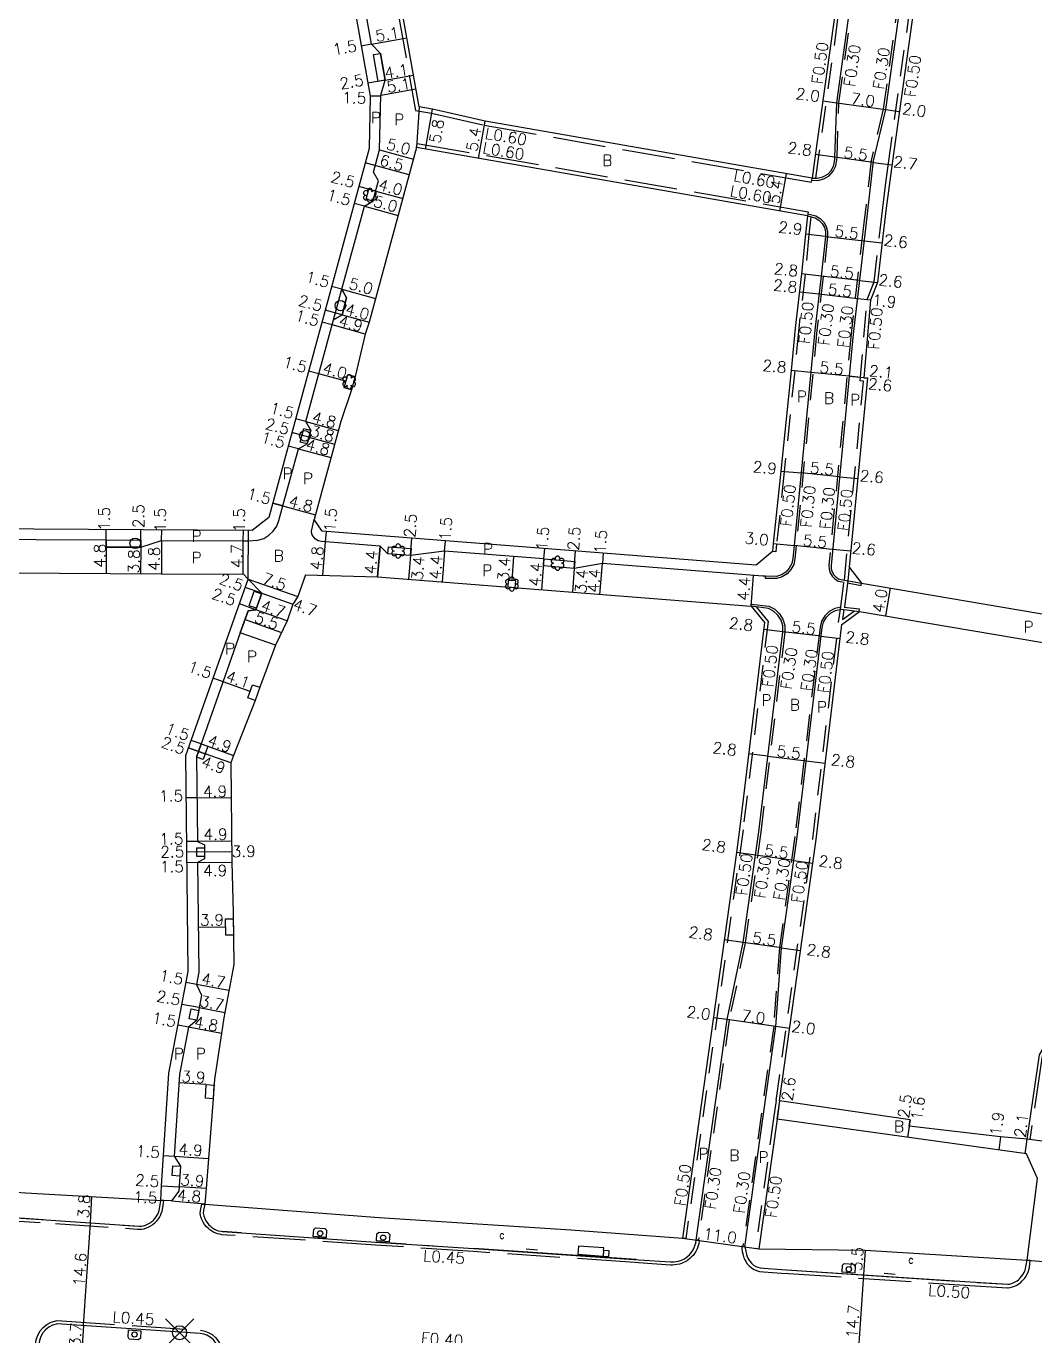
# Model space of a CAD drawing. Header units: metres. Extents: x -1600 to -800, y -108600 to -108000.
# Drawn here: x -1389 to -1245.4, y -108323.1 to -108136.6 of the extents above; entities that cross this region are included whole.
import ezdxf

# ---------------------------------------------------------------- set-up
doc = ezdxf.new("R2010")
doc.units = ezdxf.units.M
doc.header["$LTSCALE"] = 2.5
doc.header["$PDMODE"] = 35
doc.header["$PDSIZE"] = 2
doc.linetypes.add('22320', pattern=[2.5, 1.5, -1])
doc.linetypes.add('22330', pattern=[4, 3, -1])
doc.layers.get('0').update_dxf_attribs({"color": 150, "lineweight": 50})
for name, color, linetype in [('2101000', 7, 'Continuous'), ('2213000', 3, 'Continuous'), ('2227000', 1, 'Continuous'), ('2227100', 7, 'Continuous'), ('2232000', 120, '22320'), ('2233000', 120, '22330'), ('2235000', 4, 'Continuous'), ('2236000', 3, 'Continuous'), ('2236100', 3, 'Continuous'), ('2238000', 3, 'Continuous'), ('2239000', 3, 'Continuous'), ('9107000', 4, 'Continuous'), ('9201100', 215, 'Continuous'), ('9201500', 222, 'Continuous'), ('9202100', 82, 'Continuous'), ('9202200', 82, 'Continuous'), ('9203500', 155, 'Continuous')]:
    doc.layers.add(name, color=color, linetype=linetype)
doc.layers.add('6165200', color=3, linetype='Continuous', lineweight=30)
doc.styles.add('Dm_Anotation', font='txt.shx', dxfattribs={"bigfont": 'pscdm.shx'})

# ---------------------------------------------------------------- blocks, each defined once
blk = doc.blocks.new('223800')
at = {"color": 0, "linetype": 'Continuous'}
blk.add_circle((0, 0), 0.75, dxfattribs=at)
blk = doc.blocks.new('223900')
at = {"linetype": 'Continuous'}
for centre, start, end in [((-0.57735, 0.333333), 30, 270), ((-0.57735, -0.333333), 90, 330), ((0, 0.666667), 330, 210), ((0.57735, 0.333333), 270, 150), ((0.57735, -0.333333), 210, 90), ((0, -0.666667), 150, 30)]:
    blk.add_arc(centre, 0.333333, start, end, dxfattribs=at)

msp = doc.modelspace()

# ---------------------------------------------------------------- linework, layer by layer
at = {"layer": '2101000'}
for points in [[(-1333.08, -108148.09), (-1340.79, -108104.71), (-1329.97, -108102.79), (-1322.5, -108103.8), (-1270.53, -108110.75)], [(-1347.24, -108106.14), (-1340.05, -108146.57), (-1340.2, -108154.01), (-1354.49, -108206.58), (-1356.86, -108208.4), (-1442.36, -108207.88)], [(-1270.53, -108110.75), (-1276.64, -108154.69), (-1277.12, -108158.26)], [(-1259.52, -108111.45), (-1265.74, -108156.18), (-1266.17, -108159.36), (-1266.57, -108162.54), (-1266.95, -108165.73), (-1267.8, -108173.13), (-1268.79, -108175.64), (-1269.75, -108186.66), (-1269.25, -108186.7), (-1271.84, -108213.63), (-1270.08, -108215.93)], [(-1270.08, -108215.93), (-1224.82, -108223.61), (-1220.89, -108220.85), (-1220.54, -108218.91), (-1218.83, -108210.01), (-1215.89, -108194.91), (-1215.35, -108191.93), (-1215.03, -108190.71), (-1214.15, -108186.03), (-1213.21, -108181.35), (-1211.93, -108175.46), (-1210.81, -108170.9), (-1210.25, -108168.84), (-1208.88, -108163.02), (-1207.63, -108157.25), (-1207.08, -108154.91), (-1204.12, -108141.41), (-1203.22, -108137.57), (-1204.1, -108137.37)], [(-1277.12, -108158.26), (-1323.69, -108150.13), (-1331.19, -108148.42), (-1333.08, -108148.09)], [(-1333.44, -108153.91), (-1340.19, -108178.76), (-1340.75, -108180.45), (-1342.19, -108186.48), (-1342.71, -108188.41), (-1344.25, -108192.92), (-1348.03, -108206.86)], [(-1277.78, -108163.62), (-1333.44, -108153.91)], [(-1277.78, -108163.62), (-1278.08, -108166.21), (-1278.63, -108171.89), (-1279.51, -108179.59), (-1280.1, -108185.66), (-1281.58, -108199.95), (-1282.67, -108210.29)], [(-1285.07, -108213.34), (-1346.88, -108208.49), (-1348.03, -108206.86)], [(-1282.67, -108210.29), (-1282.78, -108211.41), (-1285.07, -108213.34)], [(-1369.77, -108214.62), (-1442.48, -108214.18)], [(-1369.77, -108214.62), (-1358.15, -108214.59)], [(-1366.29, -108240.43), (-1357.43, -108215.33), (-1358.15, -108214.59)], [(-1349.27, -108214.75), (-1350.36, -108217.83)], [(-1349.27, -108214.75), (-1339, -108215.03), (-1285.82, -108219.2)], [(-1350.36, -108217.83), (-1351.06, -108218.91), (-1351.89, -108221.26), (-1353.54, -108224.75), (-1355.77, -108230.74), (-1356.43, -108232.63), (-1359.5, -108240.43), (-1359.88, -108241.5), (-1359.73, -108255.64), (-1359.55, -108262.77), (-1359.48, -108270.22)], [(-1285.82, -108219.2), (-1285.81, -108219.2), (-1283.91, -108221.52)], [(-1281.76, -108289.64), (-1277.02, -108255.76), (-1276.54, -108252.39), (-1272.87, -108221.8), (-1270.38, -108219.94)], [(-1270.38, -108219.94), (-1222.1, -108228.12)], [(-1283.91, -108221.52), (-1287.45, -108250.97), (-1287.91, -108254.24), (-1295.59, -108309.15)], [(-1369.76, -108301.7), (-1368.7, -108285.7), (-1365.97, -108271.18), (-1366.29, -108240.43)], [(-1246.51, -108295.08), (-1244.73, -108283.09), (-1242.02, -108278.48), (-1240.53, -108276.89), (-1231.91, -108267.43), (-1230.94, -108266.4)], [(-1359.48, -108270.22), (-1360.9, -108277.8), (-1361.22, -108280.02), (-1362.24, -108286.52), (-1362.42, -108289.32), (-1363.09, -108297.83), (-1363.38, -108302.12)], [(-1246.51, -108295.08), (-1250.28, -108294.75), (-1263.29, -108293.23), (-1263.17, -108292.34), (-1281.76, -108289.64)], [(-1444.07, -108292.7), (-1438.15, -108299.39), (-1413.2, -108301.06), (-1389.15, -108302.7), (-1369.86, -108303.79)], [(-1282.12, -108292.21), (-1284.7, -108310.68)], [(-1246.6, -108297.18), (-1282.12, -108292.21)], [(-1246.49, -108312.29), (-1245.04, -108300.68), (-1246.6, -108297.18)], [(-1369.86, -108303.79), (-1369.76, -108301.7)], [(-1363.38, -108302.12), (-1363.57, -108304.35)], [(-1363.57, -108304.35), (-1338.75, -108306.21), (-1311.48, -108307.99), (-1295.59, -108309.15)], [(-1284.7, -108310.68), (-1269.57, -108310.87), (-1246.49, -108312.29)]]:
    msp.add_lwpolyline(points, dxfattribs=at)
at = {"layer": '2213000'}
for points in [[(-1277.12, -108158.26), (-1276.34, -108158.28), (-1275.58, -108158.08), (-1274.9, -108157.68), (-1274.37, -108157.1), (-1274.02, -108156.4), (-1273.88, -108155.62), (-1273.87, -108155.28), (-1273.62, -108147.51), (-1268.88, -108113.46), (-1268.82, -108112.99), (-1268.82, -108112.47), (-1268.95, -108111.97), (-1269.21, -108111.52), (-1269.57, -108111.15), (-1270.02, -108110.88), (-1270.53, -108110.75)], [(-1259.52, -108111.45), (-1260.03, -108111.42), (-1260.53, -108111.53), (-1260.98, -108111.76), (-1261.35, -108112.11), (-1261.62, -108112.55), (-1261.76, -108113.04), (-1261.88, -108113.91), (-1266.69, -108148.47), (-1268.42, -108155.81), (-1269.54, -108165.43), (-1271.26, -108180.47), (-1274.43, -108213.38), (-1274.42, -108213.86), (-1274.28, -108214.32), (-1274.04, -108214.74), (-1273.7, -108215.08), (-1273.29, -108215.33), (-1270.08, -108215.93)], [(-1407.71, -108209.59), (-1377.63, -108209.77), (-1377.64, -108210.77), (-1372.71, -108210.8), (-1369.74, -108209.82), (-1358.12, -108209.89), (-1357.4, -108209.89), (-1356.03, -108209.81), (-1355.21, -108209.54), (-1354.47, -108209.09), (-1353.84, -108208.5), (-1353.36, -108207.78), (-1353.04, -108206.98), (-1352.48, -108204.91), (-1350.27, -108196.78), (-1349.04, -108196.08), (-1348.52, -108194.15), (-1349.22, -108192.92), (-1345.28, -108178.41), (-1344.05, -108177.71), (-1343.4, -108175.3), (-1344.1, -108174.07), (-1340.88, -108162.24), (-1339.66, -108161.54), (-1338.87, -108158.64), (-1339.57, -108157.41), (-1338.71, -108154.23), (-1338.55, -108146.46), (-1337.92, -108144.31), (-1338.59, -108140.49), (-1339.84, -108139.19), (-1342.12, -108126.35)], [(-1277.78, -108163.62), (-1276.7, -108163.9), (-1276.14, -108164.24), (-1275.69, -108164.7), (-1275.38, -108165.27), (-1275.21, -108165.89), (-1275.21, -108166.54), (-1275.85, -108172.21), (-1276.73, -108179.89), (-1279.69, -108210.57), (-1279.86, -108212.42), (-1280.03, -108213.14), (-1280.37, -108213.8), (-1280.88, -108214.34), (-1281.5, -108214.74), (-1282.21, -108214.97), (-1283.74, -108214.93), (-1284.13, -108214.92), (-1306.98, -108213.12), (-1310.98, -108213.81), (-1315.38, -108213.47), (-1315.3, -108212.47), (-1329.45, -108211.36), (-1334.3, -108211.98), (-1337.54, -108211.73), (-1338.65, -108210.64), (-1347, -108209.99), (-1347.44, -108209.89), (-1347.83, -108209.66), (-1348.13, -108209.34), (-1348.34, -108208.94), (-1348.41, -108208.5), (-1348.03, -108206.86)], [(-1357.43, -108215.33), (-1355.49, -108217.34), (-1356.32, -108219.7), (-1357.43, -108219.84), (-1358.54, -108222.98), (-1364.79, -108240.68), (-1364.66, -108252.69), (-1363.66, -108253.18), (-1363.63, -108255.18), (-1364.63, -108255.69), (-1364.46, -108271.31), (-1364.79, -108273.07), (-1364.06, -108274.57), (-1364.73, -108278.12), (-1365.94, -108279.14), (-1367.21, -108285.89), (-1367.98, -108297.5), (-1367.07, -108298.93), (-1367.31, -108302.5), (-1368.33, -108303.86), (-1369.86, -108303.79)], [(-1293.61, -108309.43), (-1289.22, -108278.05), (-1286.93, -108267.06), (-1285.19, -108254.62), (-1284.73, -108251.32), (-1281.3, -108222.83), (-1281.31, -108221.99), (-1281.55, -108221.18), (-1281.99, -108220.47), (-1282.6, -108219.89), (-1283.35, -108219.5), (-1285.82, -108219.2)], [(-1286.68, -108310.4), (-1282.29, -108279.02), (-1281.48, -108267.82), (-1279.74, -108255.38), (-1279.27, -108252.03), (-1275.69, -108222.25), (-1275.49, -108221.47), (-1275.08, -108220.76), (-1274.5, -108220.19), (-1273.79, -108219.8), (-1273, -108219.61), (-1270.38, -108219.94)], [(-1414.44, -108304.67), (-1384.83, -108306.67), (-1372.94, -108307.45), (-1372.6, -108307.44), (-1372.32, -108307.4), (-1372.05, -108307.32), (-1371.74, -108307.17), (-1371.59, -108307.1), (-1371.3, -108306.92), (-1371.15, -108306.8), (-1371, -108306.68), (-1370.86, -108306.55), (-1370.69, -108306.37), (-1370.5, -108306.12), (-1370.37, -108305.91), (-1370.29, -108305.75), (-1370.2, -108305.53), (-1370.09, -108305.22), (-1369.99, -108304.71), (-1369.86, -108303.79)], [(-1363.57, -108304.35), (-1363.77, -108305.22), (-1363.81, -108305.62), (-1363.72, -108306.01), (-1363.61, -108306.36), (-1363.45, -108306.68), (-1363.27, -108306.95), (-1363.02, -108307.28), (-1362.85, -108307.43), (-1362.63, -108307.61), (-1362.38, -108307.79), (-1362.14, -108307.93), (-1361.68, -108308.11), (-1361.29, -108308.19), (-1361.08, -108308.24), (-1339.27, -108309.72), (-1325.31, -108310.64), (-1301.8, -108312.24), (-1297.29, -108312.56), (-1297.03, -108312.56), (-1296.74, -108312.55), (-1296.47, -108312.51), (-1296.13, -108312.44), (-1295.88, -108312.36), (-1295.62, -108312.26), (-1295.41, -108312.15), (-1295.12, -108311.97), (-1294.83, -108311.74), (-1294.59, -108311.53), (-1294.42, -108311.34), (-1294.23, -108311.1), (-1294.07, -108310.85), (-1293.9, -108310.51), (-1293.75, -108310.12), (-1293.69, -108309.87), (-1293.61, -108309.43)], [(-1286.68, -108310.4), (-1286.57, -108311.04), (-1286.45, -108311.48), (-1286.35, -108311.8), (-1286.25, -108312.03), (-1286.12, -108312.25), (-1285.96, -108312.5), (-1285.73, -108312.75), (-1285.46, -108312.99), (-1285.14, -108313.18), (-1284.85, -108313.31), (-1284.51, -108313.4), (-1284, -108313.45), (-1281.46, -108313.63), (-1255.37, -108315.36), (-1249.23, -108315.74), (-1249.02, -108315.7), (-1248.75, -108315.63), (-1248.5, -108315.54), (-1248.3, -108315.45), (-1248.11, -108315.34), (-1247.93, -108315.22), (-1247.74, -108315.08), (-1247.6, -108314.95), (-1247.43, -108314.78), (-1247.24, -108314.54), (-1247.08, -108314.3), (-1246.94, -108314.05), (-1246.8, -108313.72), (-1246.75, -108313.53), (-1246.68, -108313.27), (-1246.49, -108312.29)], [(-1361.57, -108326.54), (-1361.52, -108325.73), (-1361.59, -108325.16), (-1361.75, -108324.62), (-1362.02, -108324.1), (-1362.38, -108323.65), (-1362.82, -108323.27), (-1363.3, -108322.99), (-1363.72, -108322.83), (-1364.26, -108322.72), (-1383.97, -108321.39), (-1384.56, -108321.37), (-1385.29, -108321.56), (-1385.83, -108321.84), (-1386.28, -108322.2), (-1386.66, -108322.64), (-1386.95, -108323.15), (-1387.15, -108323.73), (-1387.28, -108324.83), (-1387.16, -108326.21)]]:
    msp.add_lwpolyline(points, dxfattribs=at)
at = {"layer": '2227000'}
for points in [[(-1386.63, -108306.54), (-1392.64, -108306.14)], [(-1375.28, -108307.3), (-1373.15, -108307.44)], [(-1358.39, -108308.43), (-1361.08, -108308.24)], [(-1354.15, -108308.71), (-1352.88, -108308.8)], [(-1346.33, -108309.24), (-1348.16, -108309.12)], [(-1334.91, -108310.01), (-1339.17, -108309.72)], [(-1332.28, -108310.18), (-1331.02, -108310.27)], [(-1302.17, -108312.22), (-1325.31, -108310.64)], [(-1281.46, -108313.63), (-1256.54, -108315.28)], [(-1253.56, -108315.47), (-1249.23, -108315.74)], [(-1364.26, -108322.72), (-1383.97, -108321.39)]]:
    msp.add_lwpolyline(points, dxfattribs=at)
at = {"layer": '2227100'}
msp.add_point((-1367.18, -108322.63, 4.35), dxfattribs=at)
at = {"layer": '2232000'}
for points in [[(-1277.17, -108158.56), (-1276.3, -108158.58), (-1275.46, -108158.36), (-1274.71, -108157.91), (-1274.12, -108157.27), (-1273.73, -108156.49), (-1273.58, -108155.66), (-1273.57, -108155.29), (-1273.32, -108147.53), (-1268.59, -108113.5), (-1268.52, -108113.02), (-1268.52, -108112.44), (-1268.67, -108111.85), (-1268.96, -108111.33), (-1269.39, -108110.91), (-1269.91, -108110.6), (-1270.49, -108110.45)], [(-1270.04, -108110.88), (-1276.14, -108154.75), (-1276.62, -108158.27)], [(-1282.25, -108289.57), (-1277.04, -108252.32), (-1273.34, -108221.52), (-1273.08, -108219.63), (-1272.52, -108215.47), (-1269.79, -108187.15), (-1270.29, -108187.11), (-1269.29, -108175.52), (-1268.29, -108173.01), (-1267.45, -108165.67), (-1267.07, -108162.48), (-1266.67, -108159.29), (-1266.24, -108156.11), (-1260.02, -108111.42)], [(-1259.46, -108111.16), (-1260.05, -108111.12), (-1260.63, -108111.24), (-1261.16, -108111.52), (-1261.59, -108111.92), (-1261.9, -108112.43), (-1262.05, -108112.98), (-1262.18, -108113.87), (-1266.98, -108148.41), (-1268.71, -108155.76), (-1269.83, -108165.4), (-1271.56, -108180.43), (-1274.73, -108213.35), (-1274.71, -108213.91), (-1274.56, -108214.44), (-1274.28, -108214.92), (-1273.89, -108215.32), (-1273.4, -108215.61), (-1272.56, -108215.77)], [(-1277.73, -108163.33), (-1276.58, -108163.62), (-1275.96, -108164), (-1275.45, -108164.52), (-1275.1, -108165.15), (-1274.91, -108165.85), (-1274.91, -108166.55), (-1275.55, -108172.24), (-1276.43, -108179.92), (-1279.39, -108210.6), (-1279.57, -108212.47), (-1279.74, -108213.25), (-1280.13, -108213.97), (-1280.68, -108214.58), (-1281.37, -108215.02), (-1282.16, -108215.27), (-1283.75, -108215.23), (-1283.74, -108214.93)], [(-1277.29, -108163.75), (-1277.58, -108166.26), (-1278.13, -108171.94), (-1279.02, -108179.65), (-1279.6, -108185.71), (-1281.08, -108200.01), (-1282.17, -108210.34)], [(-1282.17, -108210.34), (-1282.28, -108211.46), (-1282.78, -108211.41)], [(-1271.84, -108213.63), (-1272.03, -108215.57), (-1272.58, -108219.66), (-1272.77, -108221.1)], [(-1272.07, -108215.87), (-1270.14, -108216.23), (-1270.08, -108215.93)], [(-1285.81, -108219.2), (-1285.79, -108218.9), (-1283.26, -108219.21), (-1282.43, -108219.64), (-1281.75, -108220.27), (-1281.27, -108221.06), (-1281.01, -108221.94), (-1281, -108222.84), (-1284.43, -108251.36), (-1286.63, -108267.11), (-1288.93, -108278.11), (-1293.31, -108309.47), (-1293.61, -108309.43)], [(-1273.04, -108219.31), (-1273.9, -108219.52), (-1274.68, -108219.95), (-1275.32, -108220.58), (-1275.77, -108221.35), (-1275.99, -108222.22), (-1279.57, -108251.99), (-1281.78, -108267.79), (-1282.59, -108278.99), (-1286.98, -108310.36), (-1286.68, -108310.4)], [(-1285.09, -108219.29), (-1283.39, -108221.37)], [(-1272.77, -108221.1), (-1271.1, -108219.85)], [(-1270.4, -108219.94), (-1270.35, -108219.64), (-1272.54, -108219.36)], [(-1283.39, -108221.37), (-1286.96, -108251.03), (-1295.1, -108309.22), (-1295.59, -108309.15)], [(-1282.25, -108289.57), (-1282.61, -108292.15)], [(-1281.76, -108289.64), (-1282.12, -108292.21)], [(-1282.61, -108292.15), (-1285.19, -108310.61), (-1284.7, -108310.68)], [(-1306.81, -108310.94), (-1306.78, -108310.53), (-1310.38, -108310.29), (-1310.46, -108311.47), (-1306.86, -108311.72)]]:
    msp.add_lwpolyline(points, dxfattribs=at)
at = {"layer": '2233000'}
for points in [[(-1270.53, -108110.75), (-1270.45, -108110.15), (-1322.42, -108103.21), (-1329.99, -108102.18), (-1341.48, -108104.22), (-1333.6, -108148.61), (-1331.3, -108149.01), (-1323.81, -108150.72), (-1277.22, -108158.85), (-1277.12, -108158.26)], [(-1333.44, -108153.91), (-1333.34, -108153.32), (-1277.68, -108163.03), (-1277.78, -108163.62)], [(-1230.94, -108266.4), (-1230.65, -108266.67), (-1231.62, -108267.71), (-1240.23, -108277.16), (-1241.7, -108278.72), (-1244.35, -108283.22), (-1246.12, -108295.13), (-1246.51, -108295.08)], [(-1414.47, -108305.1), (-1384.86, -108307.1), (-1373.18, -108307.87), (-1372.56, -108307.87), (-1372.22, -108307.82), (-1371.9, -108307.72), (-1371.55, -108307.56), (-1371.38, -108307.47), (-1371.06, -108307.27), (-1370.88, -108307.14), (-1370.72, -108307), (-1370.56, -108306.85), (-1370.36, -108306.65), (-1370.15, -108306.37), (-1370, -108306.13), (-1369.89, -108305.93), (-1369.79, -108305.67), (-1369.67, -108305.33), (-1369.56, -108304.78), (-1369.44, -108303.81), (-1369.86, -108303.79)], [(-1293.31, -108309.47), (-1293.18, -108309.49), (-1293.27, -108309.98), (-1293.33, -108310.25), (-1293.5, -108310.69), (-1293.69, -108311.06), (-1293.87, -108311.35), (-1294.08, -108311.62), (-1294.29, -108311.84), (-1294.55, -108312.08), (-1294.87, -108312.33), (-1295.2, -108312.53), (-1295.44, -108312.65), (-1295.73, -108312.77), (-1296.02, -108312.86), (-1296.39, -108312.94), (-1296.7, -108312.98), (-1297.02, -108312.99), (-1297.3, -108312.99), (-1301.83, -108312.67), (-1303.05, -108312.59), (-1325.34, -108311.08), (-1339.3, -108310.15), (-1360.47, -108308.72), (-1361.15, -108308.68), (-1361.39, -108308.62), (-1361.81, -108308.53), (-1362.34, -108308.32), (-1362.61, -108308.15), (-1362.9, -108307.96), (-1363.14, -108307.76), (-1363.34, -108307.57), (-1363.63, -108307.21), (-1363.83, -108306.89), (-1364.01, -108306.52), (-1364.14, -108306.12), (-1364.24, -108305.68), (-1364.21, -108305.23), (-1364, -108304.32), (-1363.57, -108304.35)], [(-1286.98, -108310.36), (-1287.16, -108310.33), (-1287.07, -108311.07), (-1286.94, -108311.59), (-1286.82, -108311.98), (-1286.69, -108312.26), (-1286.55, -108312.51), (-1286.36, -108312.81), (-1286.09, -108313.11), (-1285.76, -108313.4), (-1285.37, -108313.63), (-1285.02, -108313.79), (-1284.6, -108313.9), (-1284.04, -108313.95), (-1281.5, -108314.14), (-1280.49, -108314.2), (-1255.4, -108315.86), (-1249.29, -108316.24), (-1249.2, -108316.25), (-1248.91, -108316.19), (-1248.61, -108316.12), (-1248.31, -108316.01), (-1248.06, -108315.9), (-1247.84, -108315.77), (-1247.64, -108315.63), (-1247.42, -108315.47), (-1247.25, -108315.31), (-1247.05, -108315.11), (-1246.83, -108314.84), (-1246.65, -108314.56), (-1246.49, -108314.28), (-1246.32, -108313.89), (-1246.26, -108313.66), (-1246.18, -108313.35), (-1246.06, -108312.33)], [(-1246.06, -108312.33), (-1246.49, -108312.29)], [(-1387.76, -108326.17), (-1387.76, -108326.17), (-1387.73, -108324.78), (-1387.59, -108323.62), (-1387.37, -108322.96), (-1387.03, -108322.38), (-1386.59, -108321.87), (-1386.08, -108321.46), (-1385.46, -108321.14), (-1384.61, -108320.91), (-1383.94, -108320.94), (-1364.23, -108322.27), (-1363.59, -108322.4), (-1363.11, -108322.58), (-1362.56, -108322.9), (-1362.05, -108323.34), (-1361.64, -108323.86), (-1361.33, -108324.45), (-1361.14, -108325.07), (-1361.07, -108325.72), (-1361.12, -108326.56), (-1361.57, -108326.54)]]:
    msp.add_lwpolyline(points, dxfattribs=at)
at = {"layer": '2235000'}
msp.add_lwpolyline([(-1306.03, -108310.99), (-1306.81, -108310.94), (-1306.86, -108311.72), (-1306.08, -108311.77)], close=True, dxfattribs=at)
at = {"layer": '2236000'}
for points in [[(-1340.23, -108159.83), (-1339.26, -108160.09), (-1339.66, -108161.54), (-1340.62, -108161.27)], [(-1345.28, -108178.41), (-1344.1, -108174.07), (-1343.4, -108175.3), (-1344.05, -108177.71)], [(-1343.25, -108186.19), (-1342.19, -108186.48), (-1342.71, -108188.41), (-1343.77, -108188.12)], [(-1349.48, -108193.89), (-1348.52, -108194.15), (-1349.04, -108196.08), (-1350.01, -108195.82)], [(-1334.23, -108210.99), (-1334.3, -108211.98), (-1337.54, -108211.73), (-1337.46, -108210.73)], [(-1310.91, -108212.82), (-1310.98, -108213.81), (-1315.38, -108213.47), (-1315.3, -108212.47)], [(-1356.25, -108219.49), (-1357.29, -108219.13), (-1356.55, -108217.05), (-1355.52, -108217.42)], [(-1319.35, -108215.56), (-1319.43, -108216.56), (-1320.42, -108216.48), (-1320.34, -108215.49)], [(-1356.8, -108230.38), (-1355.77, -108230.74), (-1356.43, -108232.63), (-1357.47, -108232.26)], [(-1363.85, -108241.02), (-1364.79, -108240.68), (-1364.12, -108238.8), (-1363.18, -108239.13)], [(-1364.75, -108253.62), (-1363.65, -108253.61), (-1363.64, -108254.81), (-1364.74, -108254.82)], [(-1360.64, -108263.7), (-1359.54, -108263.69), (-1359.52, -108266.03), (-1360.62, -108266.04)], [(-1365.55, -108276.54), (-1364.47, -108276.74), (-1364.73, -108278.12), (-1365.81, -108277.92)], [(-1363.39, -108287.31), (-1362.3, -108287.38), (-1362.42, -108289.32), (-1363.52, -108289.24)], [(-1368.17, -108298.85), (-1367.07, -108298.93), (-1367.17, -108300.32), (-1368.26, -108300.25)], [(-1348.15, -108308.94), (-1348.08, -108307.92), (-1347.82, -108307.71), (-1346.5, -108307.8), (-1346.26, -108308.04), (-1346.32, -108309.06)], [(-1339.15, -108309.55), (-1339.08, -108308.56), (-1338.82, -108308.31), (-1337.52, -108308.37), (-1337.27, -108308.65), (-1337.34, -108309.67)], [(-1272.86, -108314.01), (-1272.8, -108313.03), (-1272.54, -108312.79), (-1271.19, -108312.88), (-1270.97, -108313.18), (-1271.04, -108314.13)], [(-1372.69, -108322.36), (-1372.76, -108323.4), (-1373.03, -108323.62), (-1374.35, -108323.53), (-1374.53, -108323.28), (-1374.46, -108322.24)]]:
    msp.add_lwpolyline(points, close=True, dxfattribs=at)
at = {"layer": '2236100'}
for points in [[(-1339.58, -108140.67), (-1338.59, -108140.49), (-1337.92, -108144.31), (-1338.9, -108144.49)], [(-1377.64, -108210.77), (-1377.63, -108209.77), (-1372.7, -108209.8), (-1372.71, -108210.8)]]:
    msp.add_lwpolyline(points, close=True, dxfattribs=at)
at = {"layer": '6165200'}
for points in [[(-1317.82, -108310.7), (-1316.2, -108310.81)], [(-1266.86, -108314.17), (-1265.29, -108314.28)]]:
    msp.add_lwpolyline(points, dxfattribs=at)
at = {"layer": '9107000'}
for points in [[(-1414.44, -108304.67), (-1384.83, -108306.67), (-1372.94, -108307.45), (-1372.6, -108307.44), (-1372.32, -108307.4), (-1372.05, -108307.32), (-1371.74, -108307.17), (-1371.59, -108307.1), (-1371.3, -108306.92), (-1371.15, -108306.8), (-1371, -108306.68), (-1370.86, -108306.55), (-1370.69, -108306.37), (-1370.5, -108306.12), (-1370.37, -108305.91), (-1370.29, -108305.75), (-1370.2, -108305.53), (-1370.09, -108305.22), (-1369.99, -108304.71), (-1369.86, -108303.79)], [(-1363.57, -108304.35), (-1363.77, -108305.22), (-1363.81, -108305.62), (-1363.72, -108306.01), (-1363.61, -108306.36), (-1363.45, -108306.68), (-1363.27, -108306.95), (-1363.02, -108307.28), (-1362.85, -108307.43), (-1362.63, -108307.61), (-1362.38, -108307.79), (-1362.14, -108307.93), (-1361.68, -108308.11), (-1361.29, -108308.19), (-1361.08, -108308.24), (-1339.27, -108309.72), (-1325.31, -108310.64), (-1301.8, -108312.24), (-1297.29, -108312.56), (-1297.03, -108312.56), (-1296.74, -108312.55), (-1296.47, -108312.51), (-1296.13, -108312.44), (-1295.88, -108312.36), (-1295.62, -108312.26), (-1295.41, -108312.15), (-1295.12, -108311.97), (-1294.83, -108311.74), (-1294.59, -108311.53), (-1294.42, -108311.34), (-1294.23, -108311.1), (-1294.07, -108310.85), (-1293.9, -108310.51), (-1293.75, -108310.12), (-1293.69, -108309.87), (-1293.61, -108309.43)], [(-1286.68, -108310.4), (-1286.57, -108311.04), (-1286.45, -108311.48), (-1286.35, -108311.8), (-1286.25, -108312.03), (-1286.12, -108312.25), (-1285.96, -108312.5), (-1285.73, -108312.75), (-1285.46, -108312.99), (-1285.14, -108313.18), (-1284.85, -108313.31), (-1284.51, -108313.4), (-1284, -108313.45), (-1281.46, -108313.63), (-1255.37, -108315.36), (-1249.23, -108315.74), (-1249.02, -108315.7), (-1248.75, -108315.63), (-1248.5, -108315.54), (-1248.3, -108315.45), (-1248.11, -108315.34), (-1247.93, -108315.22), (-1247.74, -108315.08), (-1247.6, -108314.95), (-1247.43, -108314.78), (-1247.24, -108314.54), (-1247.08, -108314.3), (-1246.94, -108314.05), (-1246.8, -108313.72), (-1246.75, -108313.53), (-1246.68, -108313.27), (-1246.49, -108312.29)], [(-1361.57, -108326.54), (-1361.52, -108325.73), (-1361.59, -108325.16), (-1361.75, -108324.62), (-1362.02, -108324.1), (-1362.38, -108323.65), (-1362.82, -108323.27), (-1363.3, -108322.99), (-1363.72, -108322.83), (-1364.26, -108322.72), (-1383.97, -108321.39), (-1384.56, -108321.37), (-1385.29, -108321.56), (-1385.83, -108321.84), (-1386.28, -108322.2), (-1386.66, -108322.64), (-1386.95, -108323.15), (-1387.15, -108323.73), (-1387.28, -108324.83), (-1387.16, -108326.21)]]:
    msp.add_lwpolyline(points, dxfattribs=at)
at = {"layer": '9201100'}
for points in [[(-1339.84, -108139.19), (-1334.82, -108138.3)], [(-1339.84, -108139.19), (-1341.32, -108139.46)], [(-1337.92, -108144.31), (-1340.38, -108144.75)], [(-1337.92, -108144.31), (-1333.88, -108143.59)], [(-1338.55, -108146.46), (-1333.53, -108145.56)], [(-1338.55, -108146.6), (-1340.05, -108146.57)], [(-1275.6, -108147.23), (-1273.62, -108147.51)], [(-1273.62, -108147.51), (-1266.69, -108148.47)], [(-1332.18, -108154.13), (-1331.19, -108148.42)], [(-1266.69, -108148.47), (-1264.71, -108148.75)], [(-1324.62, -108155.45), (-1323.69, -108150.13)], [(-1338.71, -108154.23), (-1333.88, -108155.54)], [(-1273.89, -108155.27), (-1276.67, -108154.9)], [(-1268.44, -108156.01), (-1273.89, -108155.27)], [(-1334.49, -108157.79), (-1340.77, -108156.08)], [(-1268.44, -108156.01), (-1265.77, -108156.37)], [(-1281.7, -108162.94), (-1280.78, -108157.62)], [(-1339.26, -108160.09), (-1341.68, -108159.43)], [(-1339.26, -108160.09), (-1335.4, -108161.14)], [(-1340.88, -108162.24), (-1342.33, -108161.85)], [(-1340.88, -108162.24), (-1336.06, -108163.55)], [(-1275.2, -108166.54), (-1278.08, -108166.21)], [(-1275.2, -108166.54), (-1269.73, -108167.16)], [(-1269.73, -108167.16), (-1267.15, -108167.46)], [(-1275.85, -108172.21), (-1278.63, -108171.89)], [(-1270.38, -108172.84), (-1275.85, -108172.21)], [(-1344.1, -108174.07), (-1345.55, -108173.68)], [(-1344.1, -108174.07), (-1339.27, -108175.38)], [(-1270.38, -108172.84), (-1267.8, -108173.13)], [(-1276.15, -108174.79), (-1278.93, -108174.48)], [(-1270.68, -108175.42), (-1276.15, -108174.79)], [(-1268.79, -108175.64), (-1270.68, -108175.42)], [(-1344.05, -108177.71), (-1346.46, -108177.06)], [(-1344.05, -108177.71), (-1340.19, -108178.76)], [(-1345.48, -108179.16), (-1346.93, -108178.77)], [(-1340.75, -108180.45), (-1345.48, -108179.16)], [(-1347.37, -108186.11), (-1348.82, -108185.72)], [(-1343.51, -108187.16), (-1347.37, -108186.11)], [(-1277.31, -108185.93), (-1280.1, -108185.66)], [(-1271.84, -108186.45), (-1277.31, -108185.93)], [(-1269.75, -108186.66), (-1271.84, -108186.45)], [(-1271.84, -108186.45), (-1269.25, -108186.7)], [(-1349.22, -108192.92), (-1350.67, -108192.53)], [(-1349.22, -108192.92), (-1344.59, -108194.18)], [(-1348.78, -108195.12), (-1351.19, -108194.46)], [(-1350.27, -108196.78), (-1351.72, -108196.39)], [(-1348.78, -108195.12), (-1345.12, -108196.11)], [(-1350.27, -108196.78), (-1345.64, -108198.04)], [(-1281.58, -108199.95), (-1278.69, -108200.23)], [(-1273.21, -108200.76), (-1278.69, -108200.23)], [(-1273.21, -108200.76), (-1270.63, -108201.01)], [(-1352.48, -108204.91), (-1353.93, -108204.51)], [(-1377.63, -108209.77), (-1377.62, -108208.27)], [(-1372.71, -108210.8), (-1372.69, -108208.3)], [(-1369.74, -108209.82), (-1369.73, -108208.32)], [(-1358.12, -108209.89), (-1358.11, -108208.39)], [(-1346.41, -108210.03), (-1346.29, -108208.54)], [(-1334.3, -108211.98), (-1334.11, -108209.49)], [(-1377.63, -108209.77), (-1377.66, -108214.57)], [(-1372.71, -108210.8), (-1372.73, -108214.6)], [(-1369.74, -108209.82), (-1369.77, -108214.62)], [(-1358.15, -108214.59), (-1358.12, -108209.89)], [(-1338.65, -108210.64), (-1339, -108215.03)], [(-1329.45, -108211.36), (-1329.79, -108215.75)], [(-1329.45, -108211.36), (-1329.33, -108209.87)], [(-1315.3, -108212.47), (-1315.19, -108210.98)], [(-1310.98, -108213.81), (-1310.79, -108211.32)], [(-1282.67, -108210.29), (-1279.69, -108210.57)], [(-1274.21, -108211.1), (-1279.69, -108210.57)], [(-1271.62, -108211.35), (-1274.21, -108211.1)], [(-1334.3, -108211.98), (-1334.57, -108215.37)], [(-1319.85, -108215.53), (-1319.58, -108212.14)], [(-1315.3, -108212.47), (-1315.65, -108216.86)], [(-1307.33, -108217.51), (-1306.98, -108213.12)], [(-1306.87, -108211.63), (-1306.98, -108213.12)], [(-1357.43, -108215.33), (-1350.36, -108217.83)], [(-1310.98, -108213.81), (-1311.25, -108217.2)], [(-1285.81, -108219.2), (-1285.47, -108214.81)], [(-1355.49, -108217.34), (-1357.85, -108216.51)], [(-1266.01, -108216.62), (-1266.68, -108220.57)], [(-1356.32, -108219.7), (-1358.68, -108218.87)], [(-1355.49, -108217.34), (-1351.06, -108218.91)], [(-1351.89, -108221.26), (-1356.32, -108219.7)], [(-1357.87, -108221.08), (-1352.69, -108222.94)], [(-1281.3, -108222.83), (-1284.03, -108222.5)], [(-1275.84, -108223.48), (-1281.3, -108222.83)], [(-1275.84, -108223.48), (-1273.11, -108223.81)], [(-1361, -108229.95), (-1362.42, -108229.46)], [(-1357.14, -108231.32), (-1361, -108229.95)], [(-1365.91, -108239.37), (-1363.56, -108240.2)], [(-1364.5, -108239.87), (-1365.91, -108239.37)], [(-1364.12, -108238.8), (-1365.54, -108238.3)], [(-1364.12, -108238.8), (-1359.5, -108240.43)], [(-1359.88, -108241.5), (-1364.5, -108239.87)], [(-1283.43, -108240.53), (-1286.16, -108240.2)], [(-1283.43, -108240.53), (-1277.97, -108241.19)], [(-1277.97, -108241.19), (-1275.24, -108241.52)], [(-1364.73, -108246.49), (-1366.23, -108246.5)], [(-1364.73, -108246.49), (-1359.83, -108246.44)], [(-1364.66, -108252.69), (-1366.16, -108252.71)], [(-1363.65, -108254.18), (-1366.15, -108254.21)], [(-1359.76, -108252.64), (-1364.66, -108252.69)], [(-1363.65, -108254.18), (-1359.75, -108254.14)], [(-1285.19, -108254.62), (-1287.91, -108254.24)], [(-1364.63, -108255.69), (-1366.13, -108255.71)], [(-1364.63, -108255.69), (-1359.73, -108255.64)], [(-1279.74, -108255.38), (-1285.19, -108254.62)], [(-1279.74, -108255.38), (-1277.02, -108255.76)], [(-1360.63, -108264.87), (-1364.53, -108264.92)], [(-1286.93, -108267.06), (-1289.65, -108266.68)], [(-1281.48, -108267.82), (-1286.93, -108267.06)], [(-1281.48, -108267.82), (-1278.76, -108268.21)], [(-1364.79, -108273.07), (-1366.27, -108272.79)], [(-1360.18, -108273.93), (-1364.79, -108273.07)], [(-1364.39, -108276.35), (-1366.85, -108275.88)], [(-1364.39, -108276.35), (-1360.76, -108277.03)], [(-1289.22, -108278.05), (-1291.2, -108277.78)], [(-1282.29, -108279.02), (-1289.22, -108278.05)], [(-1365.94, -108279.14), (-1367.41, -108278.86)], [(-1361.22, -108280.02), (-1365.94, -108279.14)], [(-1280.31, -108279.3), (-1282.29, -108279.02)], [(-1363.39, -108287.31), (-1367.28, -108287.05)], [(-1282.12, -108292.21), (-1281.74, -108289.64)], [(-1263.17, -108292.34), (-1263.52, -108294.82)], [(-1263.29, -108293.23), (-1263.52, -108294.82)], [(-1250.28, -108294.75), (-1250.54, -108296.63)], [(-1246.8, -108297.16), (-1246.51, -108295.08)], [(-1244.43, -108295.38), (-1246.51, -108295.08)], [(-1369.48, -108297.4), (-1367.98, -108297.5)], [(-1367.98, -108297.5), (-1363.09, -108297.83)], [(-1369.76, -108301.7), (-1367.27, -108301.86)], [(-1363.38, -108302.12), (-1367.27, -108301.86)], [(-1368.36, -108303.86), (-1369.86, -108303.79)], [(-1368.36, -108303.86), (-1363.57, -108304.28)], [(-1295.59, -108309.15), (-1284.7, -108310.68)], [(-1246.49, -108312.29), (-1243.6, -108312.53)]]:
    msp.add_lwpolyline(points, dxfattribs=at)
at = {"layer": '9201100', "flags": 128}
for points in [[(-1346.78, -108214.82), (-1346.41, -108210.03)], [(-1379.89, -108306.99), (-1379.68, -108303.24)], [(-1380.86, -108321.6), (-1379.89, -108306.99)], [(-1269.57, -108310.87), (-1269.8, -108314.4)], [(-1269.8, -108314.4), (-1270.78, -108329.02)], [(-1380.86, -108321.6), (-1381.12, -108325.28)]]:
    msp.add_lwpolyline(points, dxfattribs=at)
at = {"layer": '9202200'}
for points in [[(-1333.08, -108148.09), (-1333.44, -108153.91)], [(-1353.93, -108204.51), (-1347.85, -108206.17)], [(-1339, -108215.03), (-1338.65, -108210.64), (-1347, -108209.99), (-1347.44, -108209.89), (-1347.83, -108209.66), (-1348.13, -108209.34), (-1348.34, -108208.94), (-1348.41, -108208.5), (-1348.03, -108206.86)], [(-1357.43, -108215.33), (-1357.39, -108208.39)], [(-1358.54, -108222.98), (-1357.43, -108219.84), (-1356.32, -108219.7), (-1355.49, -108217.34), (-1357.43, -108215.33)], [(-1353.54, -108224.75), (-1358.54, -108222.98)]]:
    msp.add_lwpolyline(points, dxfattribs=at)

# ---------------------------------------------------------------- block references
at = {"layer": '2238000'}
for p in [(-1344.28, -108176.4), (-1349.35, -108194.94), (-1373.5, -108210.24)]:
    msp.add_blockref('223800', p, dxfattribs=at)
at = {"layer": '2238000', "xscale": 0.5, "yscale": 0.5, "zscale": 0.5}
for p in [(-1347.18, -108308.49, 3.93), (-1338.2, -108309.1, 3.89), (-1271.89, -108313.58, 3.38), (-1373.6, -108322.88, 3.97)]:
    msp.add_blockref('223800', p, dxfattribs=at)
at = {"layer": '2239000'}
for p in [(-1340.08, -108160.69), (-1343.04, -108187.25), (-1336.07, -108211.34), (-1313.36, -108213.07), (-1319.86, -108216.05)]:
    msp.add_blockref('223900', p, dxfattribs=at)

# ---------------------------------------------------------------- texts
at = {"layer": '9201500', "style": 'Dm_Anotation'}
for s, rotation, p in [('5.1', 10.0743, (-1339.15, -108138.85)), ('1.5', 10.0743, (-1345.22, -108140.76)), ('4.1', 10.0743, (-1337.86, -108144.13)), ('2.5', 10.0743, (-1344.25, -108145.63)), ('5.1', 10.0743, (-1337.55, -108146.12)), ('1.5', 358.8453, (-1344.05, -108147.58)), ('2.0', 352.0792, (-1279.53, -108146.96)), ('7.0', 352.0792, (-1271.68, -108147.67)), ('2.0', 352.0792, (-1264.38, -108149.12)), ('5.8', 80.1035, (-1330.08, -108153.39)), ('5.4', 80.1035, (-1324.81, -108154.55)), ('5.0', 344.7973, (-1337.87, -108154.09)), ('2.8', 352.3088, (-1280.68, -108154.66)), ('5.5', 352.3088, (-1272.7, -108155.33)), ('6.5', 344.7973, (-1338.84, -108156.39)), ('2.7', 352.3088, (-1265.64, -108156.64)), ('2.5', 344.7973, (-1345.79, -108158.77)), ('4.0', 344.7973, (-1339, -108159.88)), ('5.4', 80.1035, (-1281.83, -108162.01)), ('1.5', 344.7973, (-1346.36, -108161.31)), ('5.0', 344.7973, (-1339.72, -108162.24)), ('2.9', 353.4569, (-1282, -108165.97)), ('5.5', 353.4569, (-1274, -108166.57)), ('2.6', 353.4569, (-1267, -108167.84)), ('2.8', 353.4569, (-1282.62, -108171.89)), ('1.5', 344.7973, (-1349.39, -108172.98)), ('5.5', 353.4569, (-1274.65, -108172.25)), ('2.6', 353.4569, (-1267.74, -108173.49)), ('5.0', 344.7973, (-1343.22, -108173.97)), ('2.8', 353.4569, (-1282.74, -108174.23)), ('5.5', 353.4569, (-1274.95, -108174.83)), ('2.5', 344.7973, (-1350.41, -108176.37)), ('1.9', 353.4569, (-1268.63, -108176.35)), ('1.5', 344.7973, (-1350.87, -108178.48)), ('4.9', 344.7973, (-1344.67, -108179.27)), ('4.0', 344.7973, (-1343.73, -108177.6)), ('1.5', 344.7973, (-1352.61, -108185.11)), ('4.0', 344.7973, (-1346.92, -108186)), ('2.8', 354.4991, (-1284.26, -108185.68)), ('5.5', 354.4991, (-1276.12, -108185.94)), ('2.1', 354.4991, (-1269.07, -108186.45)), ('2.6', 354.4991, (-1269.22, -108188.3)), ('1.5', 344.7973, (-1354.47, -108191.66)), ('2.5', 344.7973, (-1355.12, -108193.92)), ('4.8', 344.7973, (-1348.44, -108192.97)), ('1.5', 344.7973, (-1355.73, -108195.85)), ('3.8', 344.7973, (-1348.72, -108194.95)), ('4.8', 344.7973, (-1349.36, -108196.85)), ('2.9', 354.4991, (-1285.63, -108200.11)), ('5.5', 354.4991, (-1277.49, -108200.25)), ('2.6', 354.4991, (-1270.4, -108201.37)), ('1.5', 344.7973, (-1357.74, -108203.85)), ('4.8', 344.7973, (-1351.76, -108204.94)), ('1.5', 89.6503, (-1377.13, -108208.49)), ('2.5', 89.6503, (-1372.24, -108208.1)), ('1.5', 89.6503, (-1369.17, -108208.65)), ('1.5', 89.6503, (-1357.91, -108208.67)), ('1.5', 85.5171, (-1345.04, -108208.68)), ('2.5', 85.5171, (-1333.66, -108209.49)), ('1.5', 85.5171, (-1328.63, -108209.95)), ('1.5', 85.5171, (-1314.84, -108211.33)), ('2.5', 85.5171, (-1310.37, -108211.33)), ('1.5', 85.5171, (-1306.57, -108211.79)), ('3.0', 354.4991, (-1286.79, -108210.26)), ('5.5', 354.4991, (-1278.49, -108210.59)), ('4.8', 89.6503, (-1377.76, -108213.73)), ('3.8', 89.6503, (-1372.9, -108214.54)), ('4.8', 89.6503, (-1370.04, -108214.17)), ('4.7', 89.6503, (-1358.24, -108213.8)), ('4.8', 85.5171, (-1346.97, -108214.13)), ('4.4', 85.5171, (-1339.26, -108214.71)), ('2.6', 354.4991, (-1271.53, -108211.67)), ('3.4', 85.5171, (-1332.58, -108215.57)), ('4.4', 85.5171, (-1330.05, -108215.44)), ('3.4', 85.5171, (-1320.33, -108215.69)), ('4.4', 85.5171, (-1315.83, -108216.47)), ('2.5', 340.5623, (-1361.69, -108215.96)), ('7.5', 340.5623, (-1355.56, -108215.89)), ('3.4', 85.5171, (-1309.31, -108217.42)), ('4.4', 85.5171, (-1307.51, -108217.34)), ('4.4', 85.5171, (-1286.16, -108218.49)), ('2.5', 340.5623, (-1362.75, -108218.06)), ('4.0', 80.3811, (-1266.95, -108220.23)), ('4.7', 340.5623, (-1355.74, -108219.74)), ('4.7', 340.5623, (-1351.2, -108219.59)), ('5.5', 340.2263, (-1356.68, -108221.43)), ('2.8', 353.1456, (-1289.02, -108222.34)), ('5.5', 353.1456, (-1280.11, -108222.87)), ('2.8', 353.1456, (-1272.45, -108224.32)), ('1.5', 340.5623, (-1366.16, -108228.43)), ('4.1', 340.5623, (-1360.75, -108229.81)), ('1.5', 340.5623, (-1369.36, -108237.26)), ('2.5', 340.5623, (-1369.95, -108239.21)), ('4.9', 340.5623, (-1363.36, -108238.95)), ('2.8', 353.1456, (-1291.37, -108240.09)), ('5.5', 353.1456, (-1282.23, -108240.58)), ('4.9', 340.5623, (-1364.23, -108241.98)), ('2.8', 353.1456, (-1274.51, -108241.8)), ('4.9', 0.6046, (-1363.84, -108246.38)), ('1.5', 0.6046, (-1370.1, -108247.02)), ('1.5', 0.6046, (-1370.06, -108253.13)), ('4.9', 0.6046, (-1363.77, -108252.49)), ('2.8', 352.0358, (-1292.91, -108253.87)), ('2.5', 0.6046, (-1369.93, -108254.97)), ('3.9', 0.6046, (-1359.76, -108254.91)), ('5.5', 352.0358, (-1283.99, -108254.68)), ('1.5', 0.6046, (-1369.99, -108257.09)), ('4.9', 0.6046, (-1363.82, -108257.65)), ('2.8', 352.0358, (-1276.28, -108256.2)), ('3.9', 0.6046, (-1364.28, -108264.68)), ('2.8', 352.0358, (-1294.77, -108266.33)), ('5.5', 352.0358, (-1285.73, -108267.13)), ('2.8', 352.0358, (-1277.97, -108268.81)), ('1.5', 349.3446, (-1370.18, -108272.5)), ('4.7', 349.3446, (-1364.2, -108272.96)), ('2.5', 349.3446, (-1370.59, -108275.44)), ('3.7', 349.3446, (-1364.41, -108276.17)), ('2.0', 352.0358, (-1295.09, -108277.67)), ('7.0', 352.0358, (-1287.29, -108278.22)), ('1.5', 349.3446, (-1371.21, -108278.52)), ('4.8', 349.3446, (-1365.23, -108279.13)), ('2.0', 352.0358, (-1280.15, -108279.75)), ('3.9', 356.1939, (-1366.96, -108286.9)), ('2.6', 81.7307, (-1279.94, -108289.72)), ('2.5', 82.0358, (-1263.36, -108292.17)), ('1.6', 82.0358, (-1261.5, -108292.49)), ('1.9', 82.0358, (-1250.25, -108294.7)), ('2.1', 82.0358, (-1246.77, -108294.94)), ('1.5', 356.1939, (-1373.46, -108297.53)), ('4.9', 356.1939, (-1367.37, -108297.28)), ('2.5', 356.1939, (-1373.56, -108301.67)), ('3.9', 356.1939, (-1367.12, -108301.63)), ('1.5', 357.4669, (-1373.8, -108304.08)), ('4.8', 354.9208, (-1367.61, -108303.78)), ('3.8', 86.7686, (-1380.11, -108306.39)), ('11.0', 352.0358, (-1292.71, -108309.28)), ('14.6', 86.2169, (-1380.74, -108316.07)), ('3.5', 86.2181, (-1270.02, -108313.9)), ('14.7', 86.1725, (-1270.66, -108323.48)), ('3.7', 86.0052, (-1381.32, -108324.69))]:
    msp.add_text(s, height=1.6, rotation=rotation, dxfattribs=at).set_placement(p)
at = {"layer": '9202100', "style": 'Dm_Anotation'}
for s, height, p in [('P', 1.6, (-1339.95, -108150.45)), ('P', 1.6, (-1336.64, -108150.71)), ('B', 1.6, (-1307.01, -108156.52)), ('P', 1.6, (-1279.29, -108190.14)), ('B', 1.6, (-1275.42, -108190.37)), ('P', 1.6, (-1271.69, -108190.61)), ('P', 1.6, (-1352.53, -108201.1)), ('P', 1.6, (-1349.61, -108201.81)), ('P', 1.6, (-1365.47, -108210.01)), ('P', 1.6, (-1365.47, -108213.08)), ('B', 1.6, (-1353.79, -108212.81)), ('P', 1.6, (-1323.98, -108211.83)), ('P', 1.6, (-1324.09, -108214.9)), ('P', 1.6, (-1247.02, -108222.94)), ('P', 1.6, (-1360.72, -108226.05)), ('P', 1.6, (-1357.58, -108227.17)), ('P', 1.6, (-1284.34, -108233.38)), ('B', 1.6, (-1280.28, -108234.04)), ('P', 1.6, (-1276.45, -108234.35)), ('P', 1.6, (-1368.02, -108283.71)), ('P', 1.6, (-1364.88, -108283.71)), ('B', 1.6, (-1265.46, -108294.06)), ('P', 1.6, (-1293.29, -108297.95)), ('B', 1.6, (-1288.9, -108298.17)), ('P', 1.6, (-1284.75, -108298.45)), ('C', 0.75, (-1321.62, -108309.26, 3.87)), ('C', 0.75, (-1263.38, -108312.78, 3.14))]:
    msp.add_text(s, height=height, dxfattribs=at).set_placement(p)
at = {"layer": '9203500', "style": 'Dm_Anotation'}
for s, rotation, p in [('F0.50', 82.0792, (-1275.63, -108144.97)), ('F0.30', 82.0792, (-1271.04, -108145.32)), ('F0.30', 82.0792, (-1266.88, -108145.72)), ('F0.50', 82.0792, (-1262.41, -108146.82)), ('L0.60', 350.1035, (-1323.78, -108152.6)), ('L0.60', 350.1035, (-1324.12, -108154.68)), ('L0.60', 350.1035, (-1288.4, -108158.66)), ('L0.60', 350.1035, (-1288.9, -108160.83)), ('F0.50', 84.4991, (-1277.46, -108181.93)), ('F0.30', 83.4569, (-1274.69, -108182.17)), ('F0.30', 83.4569, (-1271.93, -108182.49)), ('F0.50', 85.0585, (-1267.59, -108182.73)), ('F0.50', 83.9478, (-1280.07, -108207.93)), ('F0.30', 84.4991, (-1277.2, -108208.07)), ('F0.30', 84.4991, (-1274.44, -108208.32)), ('F0.50', 84.4991, (-1271.9, -108208.57)), ('F0.50', 83.1456, (-1282.67, -108230.8)), ('F0.30', 82.0358, (-1280.05, -108231.13)), ('F0.30', 82.0358, (-1277.17, -108231.39)), ('F0.50', 83.1456, (-1274.73, -108231.66)), ('F0.50', 82.0358, (-1286.42, -108260.48)), ('F0.30', 82.0358, (-1283.8, -108260.89)), ('F0.30', 82.0358, (-1281.06, -108261.17)), ('F0.50', 82.0358, (-1278.52, -108261.52)), ('F0.50', 82.0358, (-1295.15, -108304.7)), ('F0.30', 82.0358, (-1290.85, -108305.15)), ('F0.30', 82.0358, (-1286.76, -108305.75)), ('F0.50', 82.0358, (-1282.25, -108306.37)), ('L0.45', 356.196, (-1332.56, -108312.45)), ('L0.50', 356.2181, (-1260.63, -108317.37)), ('L0.45', 356.1337, (-1376.77, -108321.17)), ('F0.40', 356.137, (-1332.86, -108324.17))]:
    msp.add_text(s, height=1.6, rotation=rotation, dxfattribs=at).set_placement(p)

doc.saveas('drawing.dxf')
